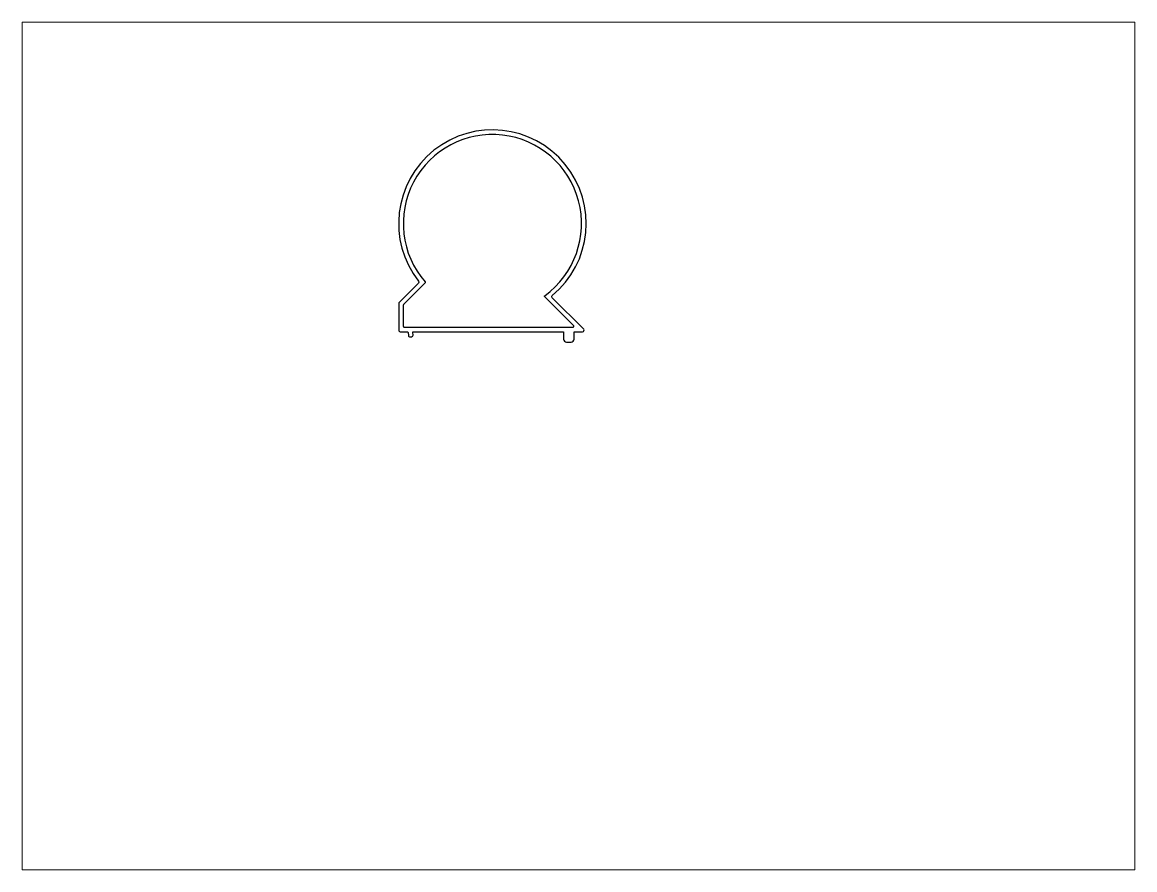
# Paper-space layout 'Layout1' of a CAD drawing. Extents: x 27 to 240, y 20 to 183.
# The model-space entities are those that its viewports show. They can reach past a viewport. Long polylines and large blocks are cut down to what shows.
import ezdxf

# ---------------------------------------------------------------- set-up
doc = ezdxf.new("R2010")
doc.units = 0
doc.header["$LTSCALE"] = 15
doc.layers.get('0').update_dxf_attribs({"linetype": 'CONTINUOUS'})

msp = doc.modelspace()

# ---------------------------------------------------------------- linework, layer by layer
for points in [[(133.06, 169.67, -0.440011), (133.31, 169.94), (185.11, 169.94, -0.414214), (185.36, 169.69), (185.36, 167.34, 0.414214), (186.36, 166.34), (187.96, 166.34, 0.414214), (188.96, 167.34), (188.96, 169.69, -0.414214), (189.21, 169.94), (191.95, 169.94, 0.668179), (192.31, 170.79), (181.4, 181.7, -0.441458), (181.43, 182.44, 2.36312), (135.04, 187.44, -0.378745), (135, 186.78), (128.31, 180.09, 0.198912), (128.16, 179.73), (128.16, 170.44, 0.414214), (128.66, 169.94), (131.2, 169.94, -0.388879), (131.45, 169.71), (131.55, 168.58), (131.55, 168.58, 0.414214), (132.09, 168.12), (132.69, 168.17), (132.69, 168.17, 0.414214), (133.14, 168.71)], [(129.76, 171.79, 0.414214), (130.01, 171.54), (188.7, 171.54, 0.668179), (188.87, 171.97), (178.78, 182.06, -0.46113), (178.81, 182.43, 2.571502), (137.33, 187.18, -0.393793), (137.32, 186.84), (129.83, 179.35, 0.198912), (129.76, 179.17)]]:
    msp.add_lwpolyline(points, format="xyb", close=True)

psp = doc.layouts.get("Layout1")

# ---------------------------------------------------------------- viewports
at = {"layer": '0', "color": 0, "linetype": 'BYBLOCK', "ltscale": 0.05}
psp.add_viewport(center=(133.35, 101.6), size=(213.36, 162.56), view_center_point=(190.51, 130.3), view_height=293.8955, dxfattribs=at)

doc.saveas('drawing.dxf')
